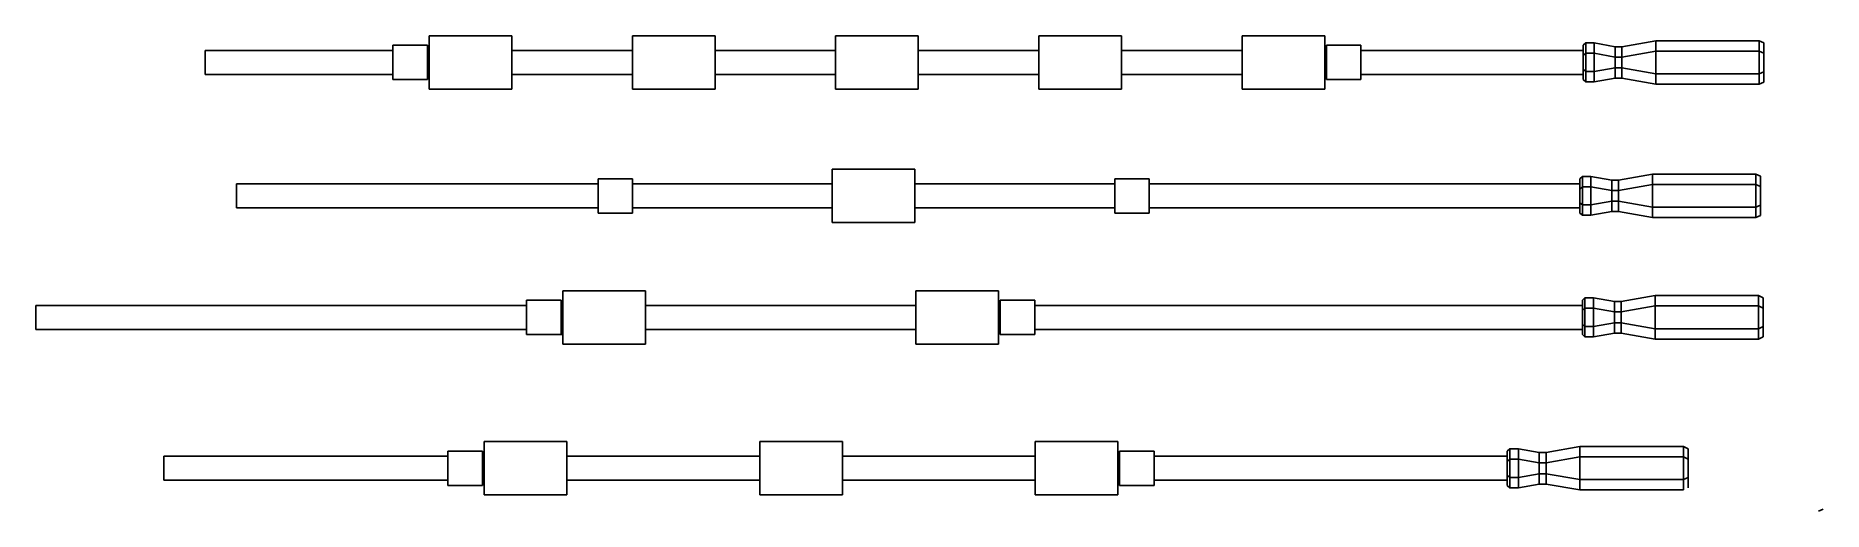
# Model space of a CAD drawing. Header units: inches. Extents: x 6.3 to 58.2, y 37.4 to 51.2.
import ezdxf

# ---------------------------------------------------------------- set-up
doc = ezdxf.new("R2010")
doc.units = ezdxf.units.IN
doc.header["$MEASUREMENT"] = 0
for name, color, linetype in [('BLOCKERE', 8, 'Continuous'), ('JUCATORI', 5, 'Continuous'), ('MANER', 250, 'Continuous'), ('TIJE METALICE', 9, 'Continuous')]:
    doc.layers.add(name, color=color, linetype=linetype)

msp = doc.modelspace()

# ---------------------------------------------------------------- linework, layer by layer
at = {"layer": 'BLOCKERE'}
for p, q in [((16.632, 50.933), (17.632, 50.933)), ((16.632, 49.933), (16.632, 50.933)), ((16.632, 50.933), (16.632, 50.783)), ((17.632, 50.933), (17.632, 49.933)), ((19.382, 51.208), (18.382, 51.208)), ((25.282, 51.208), (24.282, 51.208)), ((31.182, 51.208), (30.182, 51.208)), ((37.082, 51.208), (36.082, 51.208)), ((41.982, 51.208), (42.982, 51.208)), ((44.732, 50.933), (43.732, 50.933)), ((43.732, 50.933), (43.732, 49.933)), ((44.732, 49.933), (44.732, 50.933)), ((44.732, 50.933), (44.732, 50.783)), ((16.632, 49.933), (17.632, 49.933)), ((17.632, 49.933), (16.632, 49.933)), ((44.732, 49.933), (43.732, 49.933)), ((43.732, 49.933), (44.732, 49.933)), ((19.382, 49.658), (18.382, 49.658)), ((25.282, 49.658), (24.282, 49.658)), ((31.182, 49.658), (30.182, 49.658)), ((37.082, 49.658), (36.082, 49.658)), ((41.982, 49.658), (42.982, 49.658)), ((22.585, 47.057), (23.585, 47.057)), ((22.585, 46.057), (22.585, 47.057)), ((22.585, 47.057), (22.585, 46.907)), ((23.585, 47.057), (23.585, 46.057)), ((38.585, 47.057), (37.585, 47.057)), ((37.585, 47.057), (37.585, 46.057)), ((38.585, 46.057), (38.585, 47.057)), ((38.585, 47.057), (38.585, 46.907)), ((22.585, 46.057), (23.585, 46.057)), ((23.585, 46.057), (22.585, 46.057)), ((31.085, 45.782), (30.085, 45.782)), ((38.585, 46.057), (37.585, 46.057)), ((37.585, 46.057), (38.585, 46.057)), ((23.962, 43.803), (23.162, 43.803)), ((32.512, 43.803), (33.512, 43.803)), ((20.512, 43.528), (21.512, 43.528)), ((20.512, 42.528), (20.512, 43.528)), ((21.512, 43.528), (21.512, 42.528)), ((35.262, 43.528), (34.262, 43.528)), ((34.262, 43.528), (34.262, 42.528)), ((35.262, 42.528), (35.262, 43.528)), ((21.512, 42.528), (20.512, 42.528)), ((21.412, 42.528), (21.562, 42.528)), ((23.962, 42.253), (23.162, 42.253)), ((32.512, 42.253), (33.512, 42.253)), ((35.262, 42.528), (34.262, 42.528)), ((34.262, 42.528), (35.262, 42.528)), ((18.228, 39.148), (19.228, 39.148)), ((18.228, 38.148), (18.228, 39.148)), ((18.228, 39.148), (18.228, 38.998)), ((19.228, 39.148), (19.228, 38.148)), ((20.978, 39.423), (19.978, 39.423)), ((35.978, 39.423), (36.978, 39.423)), ((38.728, 39.148), (37.728, 39.148)), ((37.728, 39.148), (37.728, 38.148)), ((38.728, 38.148), (38.728, 39.148)), ((38.728, 39.148), (38.728, 38.998)), ((18.228, 38.148), (19.228, 38.148)), ((19.228, 38.148), (18.228, 38.148)), ((38.728, 38.148), (37.728, 38.148)), ((37.728, 38.148), (38.728, 38.148)), ((20.978, 37.873), (19.978, 37.873)), ((28.978, 37.873), (27.978, 37.873)), ((35.978, 37.873), (36.978, 37.873))]:
    msp.add_line(p, q, dxfattribs=at)
at = {"layer": 'JUCATORI'}
for p, q in [((18.882, 51.208), (17.682, 51.208)), ((17.682, 51.208), (17.682, 49.658)), ((18.882, 51.208), (17.682, 51.208)), ((17.682, 49.658), (17.682, 51.208)), ((18.882, 51.208), (20.082, 51.208)), ((18.882, 51.208), (20.082, 51.208)), ((20.082, 51.208), (20.082, 49.658)), ((20.082, 49.658), (20.082, 51.208)), ((24.782, 51.208), (23.582, 51.208)), ((23.582, 51.208), (23.582, 49.658)), ((24.782, 51.208), (23.582, 51.208)), ((23.582, 49.658), (23.582, 51.208)), ((24.782, 51.208), (25.982, 51.208)), ((24.782, 51.208), (25.982, 51.208)), ((25.982, 51.208), (25.982, 49.658)), ((30.682, 51.208), (29.482, 51.208)), ((29.482, 51.208), (29.482, 49.658)), ((30.682, 51.208), (29.482, 51.208)), ((29.482, 49.658), (29.482, 51.208)), ((30.682, 51.208), (31.882, 51.208)), ((30.682, 51.208), (31.882, 51.208)), ((31.882, 51.208), (31.882, 49.658)), ((31.882, 49.658), (31.882, 51.208)), ((36.582, 51.208), (35.382, 51.208)), ((35.382, 51.208), (35.382, 49.658)), ((36.582, 51.208), (35.382, 51.208)), ((35.382, 49.658), (35.382, 51.208)), ((36.582, 51.208), (37.782, 51.208)), ((36.582, 51.208), (37.782, 51.208)), ((37.782, 51.208), (37.782, 49.658)), ((37.782, 49.658), (37.782, 51.208)), ((42.482, 51.208), (41.282, 51.208)), ((41.282, 51.208), (41.282, 49.658)), ((41.282, 49.658), (41.282, 51.208)), ((42.482, 51.208), (41.282, 51.208)), ((42.482, 51.208), (43.682, 51.208)), ((42.482, 51.208), (43.682, 51.208)), ((43.682, 51.208), (43.682, 49.658)), ((43.682, 49.658), (43.682, 51.208)), ((25.982, 49.658), (25.982, 50.783)), ((18.882, 49.658), (17.682, 49.658)), ((18.882, 49.658), (17.682, 49.658)), ((18.882, 49.658), (20.082, 49.658)), ((18.882, 49.658), (20.082, 49.658)), ((24.782, 49.658), (23.582, 49.658)), ((24.782, 49.658), (23.582, 49.658)), ((24.782, 49.658), (25.982, 49.658)), ((24.782, 49.658), (25.982, 49.658)), ((30.682, 49.658), (29.482, 49.658)), ((30.682, 49.658), (29.482, 49.658)), ((30.682, 49.658), (31.882, 49.658)), ((30.682, 49.658), (31.882, 49.658)), ((36.582, 49.658), (35.382, 49.658)), ((36.582, 49.658), (35.382, 49.658)), ((36.582, 49.658), (37.782, 49.658)), ((36.582, 49.658), (37.782, 49.658)), ((42.482, 49.658), (41.282, 49.658)), ((42.482, 49.658), (41.282, 49.658)), ((42.482, 49.658), (43.682, 49.658)), ((42.482, 49.658), (43.682, 49.658)), ((30.585, 47.332), (29.385, 47.332)), ((29.385, 47.332), (29.385, 45.782)), ((30.585, 47.332), (31.785, 47.332)), ((31.785, 47.332), (31.785, 45.782)), ((30.585, 45.782), (29.385, 45.782)), ((30.585, 45.782), (31.785, 45.782)), ((22.762, 43.803), (21.562, 43.803)), ((21.562, 42.253), (21.562, 43.803)), ((23.662, 43.803), (22.462, 43.803)), ((22.762, 43.803), (23.962, 43.803)), ((23.662, 43.803), (23.962, 43.803)), ((23.962, 42.253), (23.962, 43.803)), ((33.012, 43.803), (31.812, 43.803)), ((31.812, 43.803), (31.812, 42.253)), ((31.812, 42.253), (31.812, 43.803)), ((33.012, 43.803), (31.812, 43.803)), ((33.012, 43.803), (34.212, 43.803)), ((33.012, 43.803), (34.212, 43.803)), ((34.212, 43.803), (34.212, 42.253)), ((34.212, 42.253), (34.212, 43.803)), ((22.762, 42.253), (21.562, 42.253)), ((23.662, 42.253), (22.462, 42.253)), ((22.762, 42.253), (23.962, 42.253)), ((23.662, 42.253), (23.962, 42.253)), ((33.012, 42.253), (31.812, 42.253)), ((33.012, 42.253), (31.812, 42.253)), ((33.012, 42.253), (34.212, 42.253)), ((33.012, 42.253), (34.212, 42.253)), ((20.478, 39.423), (19.278, 39.423)), ((19.278, 39.423), (19.278, 37.873)), ((20.478, 39.423), (19.278, 39.423)), ((19.278, 37.873), (19.278, 39.423)), ((20.478, 39.423), (21.678, 39.423)), ((20.478, 39.423), (21.678, 39.423)), ((21.678, 39.423), (21.678, 37.873)), ((21.678, 37.873), (21.678, 39.423)), ((28.478, 39.423), (27.278, 39.423)), ((27.278, 39.423), (27.278, 37.873)), ((28.478, 39.423), (29.678, 39.423)), ((29.678, 39.423), (29.678, 37.873)), ((36.478, 39.423), (35.278, 39.423)), ((35.278, 39.423), (35.278, 37.873)), ((35.278, 37.873), (35.278, 39.423)), ((36.478, 39.423), (35.278, 39.423)), ((36.478, 39.423), (37.678, 39.423)), ((36.478, 39.423), (37.678, 39.423)), ((37.678, 39.423), (37.678, 37.873)), ((37.678, 37.873), (37.678, 39.423)), ((20.478, 37.873), (19.278, 37.873)), ((20.478, 37.873), (19.278, 37.873)), ((20.478, 37.873), (21.678, 37.873)), ((20.478, 37.873), (21.678, 37.873)), ((28.478, 37.873), (27.278, 37.873)), ((28.478, 37.873), (29.678, 37.873)), ((36.478, 37.873), (35.278, 37.873)), ((36.478, 37.873), (35.278, 37.873)), ((36.478, 37.873), (37.678, 37.873)), ((36.478, 37.873), (37.678, 37.873))]:
    msp.add_line(p, q, dxfattribs=at)
at = {"layer": 'MANER'}
for p, q in [((51.182, 50.933), (51.259, 50.997)), ((51.182, 50.783), (51.182, 50.933)), ((51.182, 50.933), (51.182, 49.933)), ((51.182, 50.933), (51.182, 50.633)), ((51.259, 50.997), (51.509, 50.997)), ((51.259, 50.997), (51.259, 49.868)), ((51.509, 50.997), (52.112, 50.89)), ((51.509, 50.997), (51.509, 49.868)), ((52.112, 50.89), (52.312, 50.89)), ((52.112, 50.89), (52.112, 49.975)), ((52.312, 50.89), (53.297, 51.064)), ((52.312, 50.89), (52.312, 49.975)), ((53.297, 51.064), (56.297, 51.064)), ((53.297, 51.064), (53.297, 49.801)), ((56.297, 51.064), (56.433, 51.001)), ((56.297, 51.064), (56.297, 49.801)), ((56.433, 51.001), (56.433, 49.864)), ((51.182, 50.633), (51.259, 50.697)), ((51.259, 50.697), (51.509, 50.697)), ((51.509, 50.697), (52.112, 50.59)), ((52.112, 50.59), (52.312, 50.59)), ((52.312, 50.59), (53.297, 50.764)), ((53.297, 50.764), (56.297, 50.764)), ((56.297, 50.764), (56.433, 50.701)), ((51.182, 49.933), (51.182, 50.233)), ((51.182, 50.233), (51.259, 50.168)), ((51.182, 49.933), (51.259, 49.868)), ((51.259, 50.168), (51.509, 50.168)), ((51.259, 49.868), (51.509, 49.868)), ((51.509, 50.168), (52.112, 50.275)), ((51.509, 49.868), (52.112, 49.975)), ((52.112, 50.275), (52.312, 50.275)), ((52.112, 49.975), (52.312, 49.975)), ((52.312, 50.275), (53.297, 50.101)), ((52.312, 49.975), (53.297, 49.801)), ((53.297, 50.101), (56.297, 50.101)), ((56.297, 50.101), (56.433, 50.164)), ((56.297, 49.801), (56.433, 49.864)), ((53.297, 49.801), (56.297, 49.801)), ((51.085, 47.057), (51.161, 47.122)), ((51.085, 46.907), (51.085, 47.057)), ((51.085, 47.057), (51.085, 46.057)), ((51.085, 47.057), (51.085, 46.757)), ((51.085, 46.757), (51.161, 46.822)), ((51.161, 47.122), (51.411, 47.122)), ((51.161, 47.122), (51.161, 45.993)), ((51.161, 46.822), (51.411, 46.822)), ((51.411, 47.122), (52.015, 47.015)), ((51.411, 47.122), (51.411, 45.993)), ((51.411, 46.822), (52.015, 46.715)), ((52.015, 47.015), (52.215, 47.015)), ((52.015, 47.015), (52.015, 46.1)), ((52.015, 46.715), (52.215, 46.715)), ((52.215, 47.015), (53.199, 47.189)), ((52.215, 47.015), (52.215, 46.1)), ((52.215, 46.715), (53.199, 46.889)), ((53.199, 47.189), (56.199, 47.189)), ((53.199, 47.189), (53.199, 45.926)), ((53.199, 46.889), (56.199, 46.889)), ((56.199, 47.189), (56.335, 47.126)), ((56.199, 47.189), (56.199, 45.926)), ((56.199, 46.889), (56.335, 46.826)), ((56.335, 47.126), (56.335, 45.989)), ((51.085, 46.057), (51.085, 46.357)), ((51.085, 46.357), (51.161, 46.293)), ((51.161, 46.293), (51.411, 46.293)), ((51.411, 46.293), (52.015, 46.4)), ((52.015, 46.4), (52.215, 46.4)), ((52.215, 46.4), (53.199, 46.226)), ((53.199, 46.226), (56.199, 46.226)), ((56.199, 46.226), (56.335, 46.289)), ((51.085, 46.057), (51.161, 45.993)), ((51.161, 45.993), (51.411, 45.993)), ((51.411, 45.993), (52.015, 46.1)), ((52.015, 46.1), (52.215, 46.1)), ((52.215, 46.1), (53.199, 45.926)), ((53.199, 45.926), (56.199, 45.926)), ((56.199, 45.926), (56.335, 45.989)), ((51.162, 43.528), (51.238, 43.592)), ((51.238, 43.592), (51.488, 43.592)), ((51.238, 43.592), (51.238, 42.464)), ((51.488, 43.592), (52.091, 43.486)), ((51.488, 43.592), (51.488, 42.464)), ((52.291, 43.486), (53.276, 43.66)), ((53.276, 43.66), (56.276, 43.66)), ((53.276, 43.66), (53.276, 42.396)), ((56.276, 43.66), (56.412, 43.596)), ((56.276, 43.66), (56.276, 42.396)), ((56.412, 43.596), (56.412, 42.46)), ((51.162, 43.378), (51.162, 43.528)), ((51.162, 43.528), (51.162, 42.528)), ((51.162, 43.528), (51.162, 43.228)), ((51.162, 43.228), (51.238, 43.292)), ((51.238, 43.292), (51.488, 43.292)), ((51.488, 43.292), (52.091, 43.186)), ((52.091, 43.486), (52.291, 43.486)), ((52.091, 43.486), (52.091, 42.57)), ((52.091, 43.186), (52.291, 43.186)), ((52.291, 43.486), (52.291, 42.57)), ((52.291, 43.186), (53.276, 43.36)), ((53.276, 43.36), (56.276, 43.36)), ((56.276, 43.36), (56.412, 43.296)), ((51.162, 42.528), (51.162, 42.828)), ((51.162, 42.828), (51.238, 42.764)), ((51.238, 42.764), (51.488, 42.764)), ((51.488, 42.764), (52.091, 42.87)), ((51.488, 42.464), (52.091, 42.57)), ((52.091, 42.87), (52.291, 42.87)), ((52.091, 42.57), (52.291, 42.57)), ((52.291, 42.87), (53.276, 42.696)), ((52.291, 42.57), (53.276, 42.396)), ((53.276, 42.696), (56.276, 42.696)), ((56.276, 42.696), (56.412, 42.76)), ((51.162, 42.528), (51.238, 42.464)), ((51.238, 42.464), (51.488, 42.464)), ((53.276, 42.396), (56.276, 42.396)), ((56.276, 42.396), (56.412, 42.46)), ((48.978, 39.148), (49.055, 39.212)), ((48.978, 38.998), (48.978, 39.148)), ((48.978, 39.148), (48.978, 38.148)), ((48.978, 39.148), (48.978, 38.848)), ((49.055, 39.212), (49.305, 39.212)), ((49.055, 39.212), (49.055, 38.084)), ((49.305, 39.212), (49.908, 39.106)), ((49.305, 39.212), (49.305, 38.084)), ((49.908, 39.106), (50.108, 39.106)), ((49.908, 39.106), (49.908, 38.19)), ((50.108, 39.106), (51.093, 39.28)), ((50.108, 39.106), (50.108, 38.19)), ((50.108, 38.806), (51.093, 38.98)), ((51.093, 39.28), (54.093, 39.28)), ((51.093, 39.28), (51.093, 38.017)), ((51.093, 38.98), (54.093, 38.98)), ((54.093, 39.28), (54.229, 39.216)), ((54.093, 39.28), (54.093, 38.017)), ((54.093, 38.98), (54.229, 38.916)), ((54.229, 39.216), (54.229, 38.08)), ((48.978, 38.848), (49.055, 38.912)), ((48.978, 38.148), (48.978, 38.448)), ((48.978, 38.448), (49.055, 38.384)), ((49.055, 38.912), (49.305, 38.912)), ((49.305, 38.912), (49.908, 38.806)), ((49.305, 38.384), (49.908, 38.49)), ((49.908, 38.806), (50.108, 38.806)), ((49.908, 38.49), (50.108, 38.49)), ((50.108, 38.49), (51.093, 38.317)), ((48.978, 38.148), (49.055, 38.084)), ((49.055, 38.384), (49.305, 38.384)), ((49.055, 38.084), (49.305, 38.084)), ((49.305, 38.084), (49.908, 38.19)), ((49.908, 38.19), (50.108, 38.19)), ((50.108, 38.19), (51.093, 38.017)), ((51.093, 38.317), (54.093, 38.317)), ((51.093, 38.017), (54.093, 38.017)), ((54.093, 38.317), (54.229, 38.38)), ((58.019, 37.399, 0.464), (58.155, 37.463, 0.464))]:
    msp.add_line(p, q, dxfattribs=at)
at = {"layer": 'TIJE METALICE'}
for p, q in [((11.432, 50.783), (11.182, 50.783)), ((11.182, 50.083), (11.182, 50.783)), ((11.432, 50.783), (12.982, 50.783)), ((12.982, 50.783), (16.432, 50.783)), ((16.432, 50.783), (16.632, 50.783)), ((17.632, 50.783), (17.682, 50.783)), ((17.632, 50.783), (17.682, 50.783)), ((17.632, 50.783), (17.682, 50.783)), ((17.632, 50.783), (17.682, 50.783)), ((17.632, 50.783), (17.682, 50.783)), ((20.082, 50.783), (23.582, 50.783)), ((23.532, 50.783), (23.582, 50.783)), ((23.532, 50.783), (23.582, 50.783)), ((25.982, 50.783), (29.482, 50.783)), ((29.382, 50.783), (29.482, 50.783)), ((29.382, 50.783), (29.482, 50.783)), ((29.482, 50.783), (29.382, 50.783)), ((29.432, 50.783), (29.482, 50.783)), ((34.382, 50.783), (31.882, 50.783)), ((34.382, 50.783), (31.882, 50.783)), ((31.882, 50.783), (32.482, 50.783)), ((35.382, 50.783), (34.382, 50.783)), ((35.332, 50.783), (35.382, 50.783)), ((35.332, 50.783), (35.382, 50.783)), ((35.332, 50.783), (35.382, 50.783)), ((37.832, 50.783), (37.782, 50.783)), ((37.782, 50.783), (41.282, 50.783)), ((37.832, 50.783), (41.282, 50.783)), ((41.282, 50.783), (37.832, 50.783)), ((41.282, 50.783), (37.832, 50.783)), ((43.682, 50.783), (43.732, 50.783)), ((43.732, 50.783), (43.682, 50.783)), ((43.732, 50.783), (43.682, 50.783)), ((43.682, 50.783), (43.732, 50.783)), ((43.732, 50.783), (43.682, 50.783)), ((43.682, 50.783), (43.732, 50.783)), ((43.732, 50.783), (43.682, 50.783)), ((43.732, 50.783), (43.682, 50.783)), ((46.182, 50.783), (44.732, 50.783)), ((46.182, 50.783), (44.732, 50.783)), ((44.732, 50.783), (45.182, 50.783)), ((45.182, 50.783), (46.182, 50.783)), ((46.182, 50.783), (50.182, 50.783)), ((50.182, 50.783), (51.182, 50.783)), ((11.432, 50.083), (11.182, 50.083)), ((11.432, 50.083), (12.982, 50.083)), ((12.982, 50.083), (16.432, 50.083)), ((16.432, 50.083), (16.632, 50.083)), ((17.632, 50.083), (17.682, 50.083)), ((17.632, 50.083), (17.682, 50.083)), ((17.632, 50.083), (17.682, 50.083)), ((17.632, 50.083), (17.682, 50.083)), ((17.632, 50.083), (17.682, 50.083)), ((20.082, 50.083), (23.582, 50.083)), ((23.532, 50.083), (23.582, 50.083)), ((25.982, 50.083), (29.382, 50.083)), ((29.382, 50.083), (29.482, 50.083)), ((29.432, 50.083), (29.482, 50.083)), ((29.432, 50.083), (29.482, 50.083)), ((31.882, 50.083), (32.482, 50.083)), ((32.482, 50.083), (34.382, 50.083)), ((35.382, 50.083), (34.382, 50.083)), ((35.332, 50.083), (35.382, 50.083)), ((37.832, 50.083), (37.782, 50.083)), ((37.832, 50.083), (41.282, 50.083)), ((43.682, 50.083), (43.732, 50.083)), ((43.682, 50.083), (43.732, 50.083)), ((43.732, 50.083), (43.682, 50.083)), ((43.682, 50.083), (43.732, 50.083)), ((44.732, 50.083), (45.182, 50.083)), ((46.182, 50.083), (45.182, 50.083)), ((46.182, 50.083), (50.182, 50.083)), ((51.182, 50.083), (50.182, 50.083)), ((12.085, 46.207), (12.085, 46.907)), ((12.085, 46.907), (20.335, 46.907)), ((20.335, 46.907), (21.385, 46.907)), ((21.385, 46.907), (22.585, 46.907)), ((23.785, 46.907), (23.585, 46.907)), ((23.785, 46.907), (29.385, 46.907)), ((23.785, 46.907), (29.385, 46.907)), ((31.785, 46.907), (37.385, 46.907)), ((37.385, 46.907), (37.585, 46.907)), ((38.585, 46.907), (39.785, 46.907)), ((39.785, 46.907), (40.835, 46.907)), ((40.835, 46.907), (50.085, 46.907)), ((50.085, 46.907), (51.085, 46.907)), ((12.085, 46.207), (20.335, 46.207)), ((12.085, 46.207), (20.335, 46.207)), ((20.335, 46.207), (21.385, 46.207)), ((21.385, 46.207), (22.585, 46.207)), ((23.785, 46.207), (23.585, 46.207)), ((23.785, 46.207), (29.385, 46.207)), ((31.785, 46.207), (37.385, 46.207)), ((37.385, 46.207), (37.585, 46.207)), ((38.585, 46.207), (39.785, 46.207)), ((39.785, 46.207), (40.835, 46.207)), ((40.835, 46.207), (50.085, 46.207)), ((51.085, 46.207), (50.085, 46.207)), ((6.262, 42.678), (6.262, 43.378)), ((6.262, 43.378), (14.512, 43.378)), ((14.512, 43.378), (17.962, 43.378)), ((17.962, 43.378), (20.512, 43.378)), ((17.962, 43.378), (20.512, 43.378)), ((21.512, 43.378), (21.562, 43.378)), ((24.862, 43.378), (23.962, 43.378)), ((24.862, 43.378), (30.912, 43.378)), ((30.912, 43.378), (31.812, 43.378)), ((34.212, 43.378), (34.262, 43.378)), ((34.262, 43.378), (34.212, 43.378)), ((35.262, 43.378), (37.462, 43.378)), ((37.462, 43.378), (40.912, 43.378)), ((40.912, 43.378), (50.162, 43.378)), ((50.162, 43.378), (51.162, 43.378)), ((6.262, 42.678), (14.512, 42.678)), ((6.262, 42.678), (14.512, 42.678)), ((14.512, 42.678), (17.962, 42.678)), ((17.962, 42.678), (20.512, 42.678)), ((21.512, 42.678), (21.562, 42.678)), ((24.862, 42.678), (23.962, 42.678)), ((24.862, 42.678), (30.912, 42.678)), ((30.912, 42.678), (31.812, 42.678)), ((34.212, 42.678), (34.262, 42.678)), ((34.262, 42.678), (34.212, 42.678)), ((35.262, 42.678), (37.462, 42.678)), ((37.462, 42.678), (40.912, 42.678)), ((40.912, 42.678), (50.162, 42.678)), ((51.162, 42.678), (50.162, 42.678)), ((9.978, 38.298), (9.978, 38.998)), ((9.978, 38.998), (18.228, 38.998)), ((19.228, 38.998), (19.278, 38.998)), ((21.678, 38.998), (27.278, 38.998)), ((21.678, 38.998), (27.278, 38.998)), ((29.678, 38.998), (35.278, 38.998)), ((37.728, 38.998), (37.678, 38.998)), ((38.728, 38.998), (47.978, 38.998)), ((47.978, 38.998), (48.978, 38.998)), ((9.978, 38.298), (18.228, 38.298)), ((9.978, 38.298), (18.228, 38.298)), ((19.228, 38.298), (19.278, 38.298)), ((21.678, 38.298), (27.278, 38.298)), ((29.678, 38.298), (35.278, 38.298)), ((37.728, 38.298), (37.678, 38.298)), ((38.728, 38.298), (47.978, 38.298)), ((48.978, 38.298), (47.978, 38.298))]:
    msp.add_line(p, q, dxfattribs=at)

doc.saveas('drawing.dxf')
